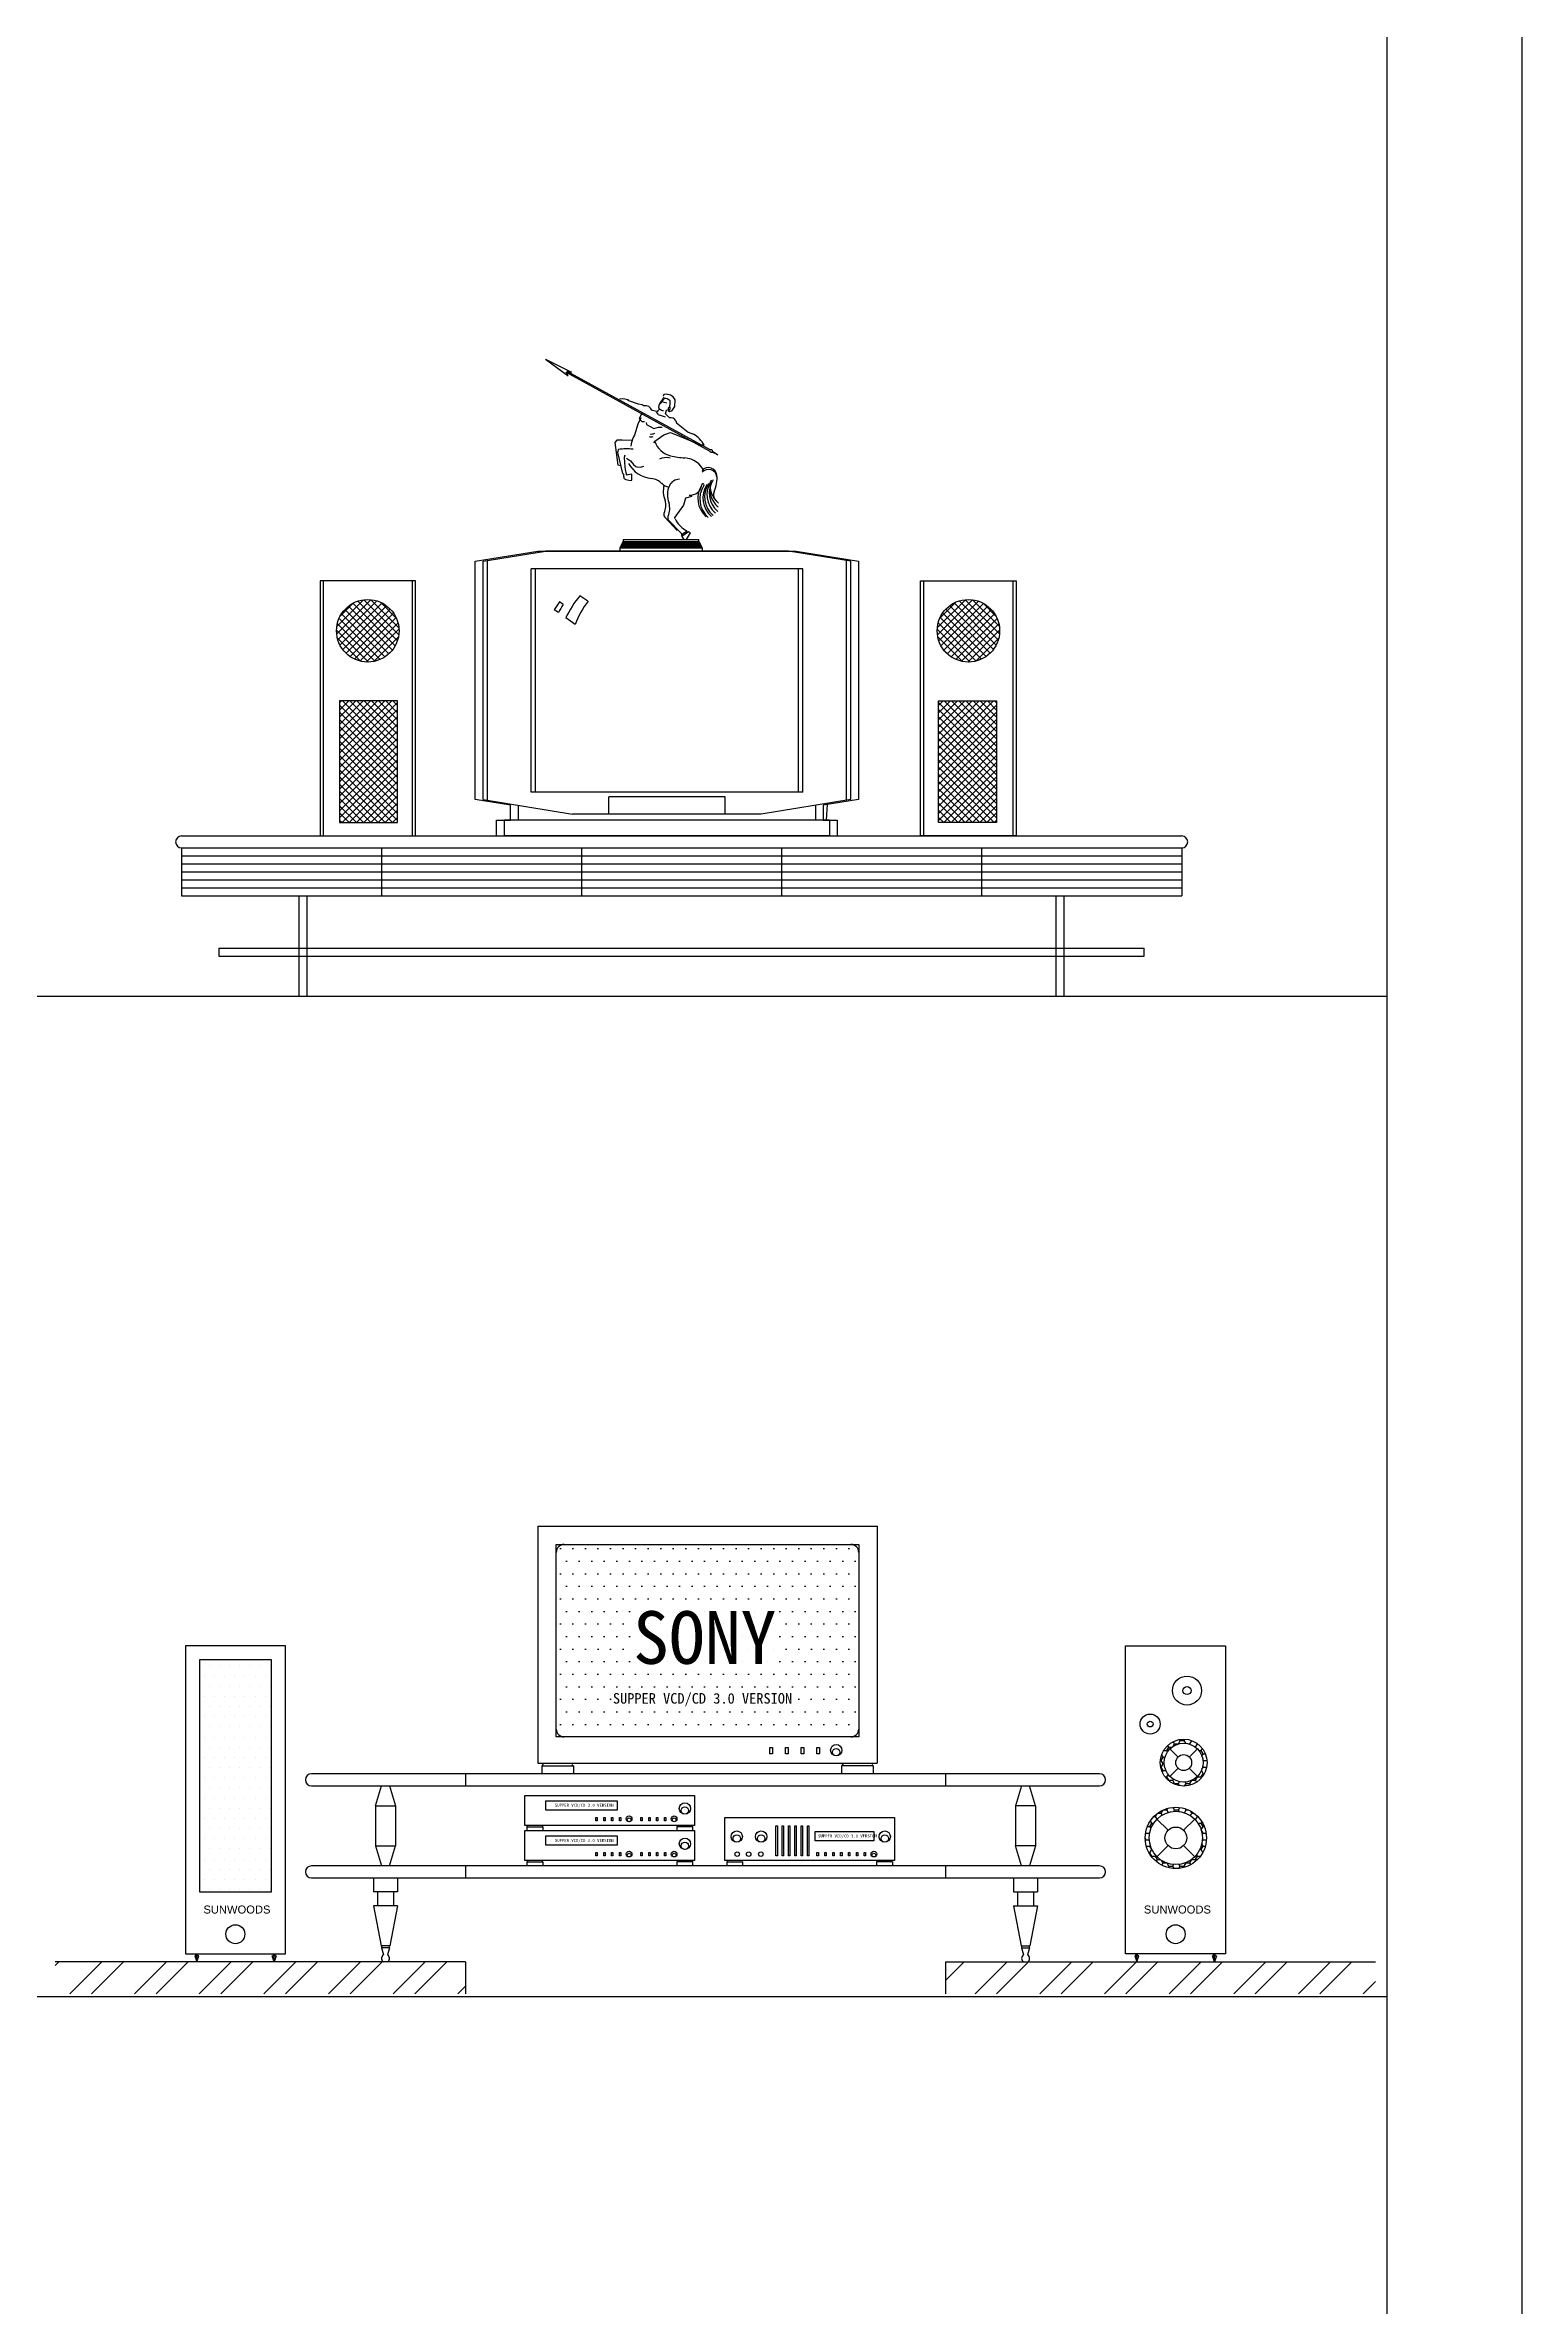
# Model space of a CAD drawing. Header units: inches. Extents: x 11.8 to 54.3, y 10.8 to 35.6.
# Drawn here: x 29.09 to 32.78, y 23.23 to 28.87 of the extents above; entities that cross this region are included whole.
import ezdxf

# ---------------------------------------------------------------- set-up
doc = ezdxf.new("R2010")
doc.units = ezdxf.units.IN
doc.header["$MEASUREMENT"] = 0
for name, color, linetype in [('02', 2, 'Continuous'), ('1', 1, 'Continuous'), ('8', 8, 'Continuous'), ('kadrbm', 4, 'Continuous')]:
    doc.layers.add(name, color=color, linetype=linetype)
doc.styles.get("Standard").update_dxf_attribs({"font": 'arial.ttf'})
doc.styles.add('STYLE1', font='SimSun.ttf')

# ---------------------------------------------------------------- blocks, each defined once
blk = doc.blocks.new('kadrbm')
at = {"layer": 'kadrbm', "color": 4}
blk.add_lwpolyline([(0, 0), (0, 24.7972), (21, 24.7972), (21, 0), (0, 0)], close=True, dxfattribs=at)
blk.add_lwpolyline([(20.6631, 0.3257), (20.6631, 24.4603), (0.3369, 24.4603), (0.3369, 0.3257), (20.6631, 0.3257)], dxfattribs=at)

msp = doc.modelspace()

# ---------------------------------------------------------------- hatches: boundary and pattern name
at = {"layer": '8'}
h = msp.add_hatch(dxfattribs=at)
h.set_pattern_fill('ANSI31', color=256, scale=0.00032, style=0)
h.set_pattern_definition([(45, (24.6304172, 30.2738014), (-0.00071842049, 0.00071842049), [])])
h.paths.add_polyline_path([(30.532, 27.6345), (30.5239, 27.6185), (30.7294, 27.6185), (30.7214, 27.6345)])
h = msp.add_hatch(dxfattribs=at)
h.set_pattern_fill('ANSI37', color=256, scale=0.004, style=0)
h.set_pattern_definition([(135, (29.793424, 26.213309), (0.00898026, 0.00898026), []), (45, (29.793424, 26.213309), (0.00898026, -0.00898026), [])])
edge = h.paths.add_edge_path()
edge.add_arc((29.8935, 27.411), 0.0781, 0, 360)
h.paths.add_polyline_path([(29.9679, 27.2358), (29.8231, 27.2358), (29.8231, 26.9318), (29.9679, 26.9318)])
h = msp.add_hatch(dxfattribs=at)
h.set_pattern_fill('ANSI37', color=256, scale=0.004, style=0)
h.set_pattern_definition([(45, (31.495087, 26.213309), (-0.00898026, 0.00898026), []), (135, (31.495087, 26.213309), (-0.00898026, -0.00898026), [])])
edge = h.paths.add_edge_path()
edge.add_arc((31.395, 27.411), 0.0781, 0, 360)
h.paths.add_polyline_path([(31.3206, 27.2358), (31.4654, 27.2358), (31.4654, 26.9318), (31.3206, 26.9318)])
h = msp.add_hatch(dxfattribs=at)
h.set_pattern_fill('DOTS', color=256, scale=0.019761, style=0)
h.set_pattern_definition([(0, (49.55774, 2.185706), (0.015685102, 0.031370204), [0, -0.031370204])])
h.paths.add_polyline_path([(31.1209, 25.1079, 0.414214), (31.1012, 25.1277), (30.3843, 25.1277, 0.414214), (30.3646, 25.1079), (30.3646, 24.6666, 0.414214), (30.3843, 24.6468), (31.1012, 24.6468, 0.414214), (31.1209, 24.6666)])
h.paths.add_polyline_path([(30.4982, 24.7192), (30.9826, 24.7192), (30.9826, 24.7671), (30.4982, 24.7671)], flags=24)
h.paths.add_polyline_path([(30.5247, 24.7974), (30.9634, 24.7974), (30.9634, 24.9895), (30.5247, 24.9895)], flags=24)
h = msp.add_hatch(dxfattribs=at)
h.set_pattern_fill('HONEY,_O', color=256, scale=0.003)
h.set_pattern_definition([(0, (48.255303, 16.924793), (0.0142875, 0.00824889), [0.009525, -0.01905]), (120, (48.255303, 16.924793), (-0.0142874983, 0.008248893), [0.009525, -0.01905]), (60, (48.255303, 16.924793), (1.7e-09, 0.016497783), [-0.01905, 0.009525])])
h.paths.add_polyline_path([(31.9916, 24.5826, 1), (31.8745, 24.5826, 1)])
h.paths.add_polyline_path([(31.9816, 24.5826, 1), (31.8845, 24.5826, 1)], flags=16)
h.paths.add_polyline_path([(31.953, 24.5826, -1), (31.9132, 24.5826, -1)], flags=0)
h.paths.add_polyline_path([(31.9901, 24.3944, 1), (31.8369, 24.3944, 1)])
h.paths.add_polyline_path([(31.9801, 24.3944, 1), (31.8469, 24.3944, 1)], flags=16)
h.paths.add_polyline_path([(31.9408, 24.3944, -1), (31.8862, 24.3944, -1)], flags=0)
h = msp.add_hatch(dxfattribs=at)
h.set_pattern_fill('ANSI32,_O', color=256, scale=0.012)
h.set_pattern_definition([(45, (48.2553, 16.92479), (-0.0808223, 0.0808223), []), (45, (48.30918, 16.92479), (-0.0808223, 0.0808223), [])])
h.paths.add_polyline_path([(29.1123, 24.0846), (29.1123, 24.0046), (30.1378, 24.0046), (30.1378, 24.0846)])
h.paths.add_polyline_path([(32.4123, 24.0046), (32.4123, 24.0846), (31.3378, 24.0846), (31.3378, 24.0046)])

# ---------------------------------------------------------------- linework, layer by layer
at = {"layer": '02'}
for p, q in [((30.3379, 28.0897), (30.3946, 28.0483)), ((30.3379, 28.0897), (30.4026, 28.0576)), ((30.3892, 28.0569), (30.7486, 27.8601)), ((30.3946, 28.0483), (30.3892, 28.0569)), ((30.3909, 28.0597), (30.7501, 27.8629)), ((30.4026, 28.0576), (30.3909, 28.0597)), ((30.5315, 27.9904), (30.5228, 27.9901)), ((30.5456, 27.9884), (30.5315, 27.9904)), ((30.5706, 27.9776), (30.5435, 27.9866)), ((30.5793, 27.9755), (30.5706, 27.9776)), ((30.5846, 27.9727), (30.5793, 27.9755)), ((30.6017, 27.9633), (30.6088, 27.9615)), ((30.623, 27.9651), (30.6173, 27.9587)), ((30.6209, 27.9736), (30.6202, 27.9679)), ((30.6202, 27.9679), (30.623, 27.9651)), ((30.6245, 27.9811), (30.6209, 27.9736)), ((30.6273, 27.9851), (30.6245, 27.9811)), ((30.6284, 27.9858), (30.6273, 27.9851)), ((30.6316, 27.9915), (30.6284, 27.9876)), ((30.6284, 27.9876), (30.6284, 27.9858)), ((30.6284, 27.9858), (30.631, 27.9833)), ((30.631, 27.9833), (30.6411, 27.9803)), ((30.6337, 28.0018), (30.632, 27.9975)), ((30.6398, 28.0022), (30.6337, 28.0018)), ((30.6387, 27.9925), (30.6423, 27.9915)), ((30.6505, 27.9997), (30.6398, 28.0022)), ((30.6405, 27.9622), (30.6459, 27.9637)), ((30.6423, 27.9915), (30.6459, 27.9893)), ((30.6478, 27.9703), (30.6446, 27.9677)), ((30.6446, 27.9677), (30.6452, 27.9635)), ((30.6452, 27.9635), (30.6453, 27.9619)), ((30.6459, 27.9893), (30.6484, 27.9876)), ((30.6484, 27.9651), (30.647, 27.9615)), ((30.6484, 27.9747), (30.6477, 27.9736)), ((30.6477, 27.9736), (30.6484, 27.9694)), ((30.6484, 27.9876), (30.6487, 27.9833)), ((30.6487, 27.979), (30.6484, 27.9747)), ((30.6484, 27.9694), (30.6484, 27.9676)), ((30.6484, 27.9676), (30.6484, 27.9651)), ((30.6487, 27.9833), (30.6487, 27.9818)), ((30.6487, 27.9818), (30.6487, 27.979)), ((30.6566, 27.9954), (30.6505, 27.9997)), ((30.6541, 27.9619), (30.6612, 27.9715)), ((30.6623, 27.9879), (30.6566, 27.9954)), ((30.6612, 27.9715), (30.6623, 27.9879)), ((30.5686, 27.9275), (30.5605, 27.9001)), ((30.5759, 27.9429), (30.5686, 27.9275)), ((30.5788, 27.9541), (30.5716, 27.9415)), ((30.5716, 27.9415), (30.579, 27.9337)), ((30.579, 27.9337), (30.5851, 27.9337)), ((30.5891, 27.9317), (30.5901, 27.9267)), ((30.5901, 27.9267), (30.6083, 27.9165)), ((30.6083, 27.9165), (30.6205, 27.9196)), ((30.6085, 27.9613), (30.6193, 27.9594)), ((30.6143, 27.9571), (30.6187, 27.9527)), ((30.6187, 27.9527), (30.6183, 27.9511)), ((30.6205, 27.9196), (30.6296, 27.9196)), ((30.6206, 27.9504), (30.6217, 27.951)), ((30.6217, 27.951), (30.6369, 27.946)), ((30.6375, 27.9532), (30.6405, 27.9622)), ((30.6477, 27.9434), (30.6375, 27.9532)), ((30.6446, 27.9616), (30.6481, 27.9591)), ((30.6481, 27.9591), (30.6527, 27.9608)), ((30.6527, 27.9608), (30.6541, 27.9619)), ((30.6639, 27.9353), (30.6654, 27.9303)), ((30.6654, 27.9303), (30.69, 27.9104)), ((30.69, 27.9104), (30.6943, 27.9075)), ((30.6943, 27.9075), (30.708, 27.9021)), ((30.5161, 27.8875), (30.511, 27.8817)), ((30.511, 27.8817), (30.5188, 27.8247)), ((30.5297, 27.887), (30.5161, 27.8875)), ((30.52, 27.8647), (30.518, 27.8568)), ((30.518, 27.8568), (30.5305, 27.8043)), ((30.5547, 27.8866), (30.5297, 27.887)), ((30.5605, 27.9001), (30.5576, 27.8957)), ((30.6113, 27.885), (30.6081, 27.8805)), ((30.6114, 27.8852), (30.6337, 27.9003)), ((30.6337, 27.9003), (30.6499, 27.9064)), ((30.6499, 27.9064), (30.7139, 27.8805)), ((30.7139, 27.8805), (30.72, 27.8796)), ((30.7212, 27.8749), (30.7212, 27.8796)), ((30.7342, 27.8749), (30.7212, 27.8749)), ((30.7688, 27.8511), (30.7544, 27.8577)), ((30.7553, 27.8598), (30.7688, 27.8511)), ((30.5185, 27.8255), (30.526, 27.8239)), ((30.5305, 27.8043), (30.5318, 27.8043)), ((30.5318, 27.8041), (30.5325, 27.8015)), ((30.5325, 27.8015), (30.5325, 27.7988)), ((30.5325, 27.7988), (30.5325, 27.7966)), ((30.5325, 27.7966), (30.5333, 27.7954)), ((30.5333, 27.7954), (30.5333, 27.7923)), ((30.5359, 27.8496), (30.5346, 27.8444)), ((30.5346, 27.8444), (30.5365, 27.821)), ((30.5365, 27.821), (30.5372, 27.8138)), ((30.5372, 27.8138), (30.5391, 27.8027)), ((30.5423, 27.7997), (30.5391, 27.8034)), ((30.5404, 27.8425), (30.5499, 27.8355)), ((30.5436, 27.8008), (30.5423, 27.7997)), ((30.5485, 27.8017), (30.5436, 27.8008)), ((30.5536, 27.8024), (30.5485, 27.8017)), ((30.5499, 27.8355), (30.5577, 27.8264)), ((30.5534, 27.7994), (30.5536, 27.8024)), ((30.5534, 27.7891), (30.5534, 27.7994)), ((30.5577, 27.8264), (30.5636, 27.8212)), ((30.5636, 27.8212), (30.5662, 27.8205)), ((30.5662, 27.8205), (30.5753, 27.8195)), ((30.5753, 27.8195), (30.5836, 27.8224)), ((30.5333, 27.7923), (30.5351, 27.7904)), ((30.5351, 27.7904), (30.5384, 27.7893)), ((30.5384, 27.7893), (30.5458, 27.7876)), ((30.5458, 27.7876), (30.5525, 27.7864)), ((30.5525, 27.7864), (30.5534, 27.7891)), ((30.6874, 27.7421), (30.6826, 27.7248)), ((30.7033, 27.7469), (30.6874, 27.7421)), ((30.6338, 27.7047), (30.6338, 27.6982)), ((30.6338, 27.6982), (30.6358, 27.6952)), ((30.6358, 27.6952), (30.6671, 27.662)), ((30.6436, 27.6973), (30.6436, 27.6908)), ((30.6436, 27.6908), (30.6456, 27.6878)), ((30.6456, 27.6878), (30.6768, 27.6546)), ((30.661, 27.6914), (30.661, 27.695)), ((30.6826, 27.7248), (30.6611, 27.6952)), ((30.532, 27.6345), (30.5239, 27.6185)), ((30.532, 27.6393), (30.7214, 27.6393)), ((30.532, 27.6393), (30.532, 27.6345)), ((30.532, 27.6345), (30.7214, 27.6345)), ((30.6768, 27.6546), (30.6782, 27.647)), ((30.6917, 27.6602), (30.6775, 27.6508)), ((30.6953, 27.6579), (30.6782, 27.647)), ((30.6782, 27.647), (30.6832, 27.6393)), ((30.6886, 27.6582), (30.6921, 27.6559)), ((30.6899, 27.6393), (30.7006, 27.6555)), ((30.7006, 27.6555), (30.6953, 27.6579)), ((30.7214, 27.6345), (30.7214, 27.6393)), ((30.7214, 27.6345), (30.7294, 27.6185)), ((30.1816, 27.5849), (30.3377, 27.61)), ((30.1816, 26.9892), (30.1816, 27.5849)), ((30.1926, 26.9874), (30.1926, 27.5866)), ((30.9453, 27.61), (30.3377, 27.61)), ((30.5239, 27.6185), (30.7294, 27.6185)), ((30.5239, 27.6185), (30.5239, 27.6105)), ((30.5239, 27.6105), (30.7294, 27.6105)), ((30.7294, 27.6185), (30.7294, 27.6105)), ((31.1013, 27.5849), (30.9453, 27.61)), ((31.0904, 26.9874), (31.0904, 27.5866)), ((31.1013, 26.9892), (31.1013, 27.5849)), ((31.1202, 27.5849), (31.1202, 26.9892)), ((30.9809, 27.5662), (30.3021, 27.5662)), ((30.3021, 27.0078), (30.3021, 27.5662)), ((30.313, 27.0078), (30.313, 27.5662)), ((30.9699, 27.0078), (30.9699, 27.5662)), ((30.9809, 27.0078), (30.9809, 27.5662)), ((30.0051, 26.8983), (30.0051, 27.4589)), ((30.3701, 27.4569), (30.3597, 27.4637)), ((30.3821, 27.4766), (30.3726, 27.4834)), ((30.444, 27.4852), (30.4238, 27.4984)), ((31.2835, 26.8983), (31.2835, 27.4589)), ((30.4122, 27.427), (30.3884, 27.4432)), ((30.9809, 27.0078), (30.3021, 27.0078)), ((30.1816, 26.9892), (30.4056, 26.9531)), ((30.2698, 26.975), (30.2698, 26.9378)), ((30.8773, 26.9531), (30.4056, 26.9531)), ((30.7865, 26.9958), (30.4965, 26.9958)), ((30.4965, 26.952), (30.4965, 26.9958)), ((30.7865, 26.952), (30.7865, 26.9958)), ((31.1013, 26.9892), (30.8773, 26.9531)), ((31.0131, 26.975), (31.0131, 26.9378)), ((31.1202, 26.9892), (31.032, 26.975)), ((31.032, 26.975), (31.032, 26.9378)), ((31.0401, 26.9387), (31.0431, 26.9767)), ((29.4281, 26.8983), (31.9281, 26.8983)), ((31.0481, 26.9378), (30.2348, 26.9378)), ((30.2348, 26.9378), (30.2348, 26.8983)), ((31.0481, 26.8983), (30.2348, 26.8983)), ((31.0481, 26.8983), (30.2348, 26.8983)), ((30.3416, 26.8983), (30.6406, 26.8983)), ((30.6406, 26.8983), (30.3416, 26.8983)), ((31.032, 26.9378), (31.067, 26.9378)), ((31.0481, 26.9378), (31.0481, 26.8983)), ((31.067, 26.9378), (31.067, 26.8983)), ((29.4281, 26.8683), (31.9281, 26.8683)), ((29.4281, 26.8683), (29.4281, 26.7483)), ((29.4281, 26.8483), (31.9281, 26.8483)), ((29.9281, 26.8683), (29.9281, 26.7483)), ((30.4281, 26.8683), (30.4281, 26.7483)), ((30.9281, 26.8683), (30.9281, 26.7483)), ((31.4281, 26.8683), (31.4281, 26.7483)), ((31.9281, 26.8683), (31.9281, 26.7483)), ((29.4281, 26.8283), (31.9281, 26.8283)), ((29.4281, 26.8083), (31.9281, 26.8083)), ((29.4281, 26.7883), (31.9281, 26.7883)), ((29.4281, 26.7683), (31.9281, 26.7683)), ((29.4281, 26.7483), (31.9281, 26.7483)), ((29.7215, 26.7483), (29.7215, 26.4983)), ((29.7415, 26.7483), (29.7415, 26.4983)), ((31.6147, 26.4983), (31.6147, 26.7483)), ((31.6347, 26.4983), (31.6347, 26.7483)), ((29.5215, 26.6183), (31.8347, 26.6183)), ((29.5215, 26.6183), (29.5215, 26.5983)), ((31.8347, 26.5983), (31.8347, 26.6183)), ((29.5215, 26.5983), (31.8347, 26.5983)), ((30.3185, 25.1738), (31.1671, 25.1738)), ((30.3185, 25.1738), (30.3185, 24.581)), ((31.1671, 25.1738), (31.1671, 24.581)), ((29.6878, 24.8746), (29.4378, 24.8746)), ((29.4378, 24.8746), (29.4378, 24.1046)), ((29.6878, 24.1046), (29.6878, 24.8746)), ((29.6528, 24.8396), (29.4728, 24.8396)), ((29.4728, 24.8396), (29.4728, 24.2596)), ((29.4974, 24.8242), (29.4974, 24.8242)), ((29.5228, 24.8242), (29.5228, 24.8242)), ((29.5482, 24.8242), (29.5482, 24.8242)), ((29.5736, 24.8242), (29.5736, 24.8242)), ((29.599, 24.8242), (29.599, 24.8242)), ((29.6244, 24.8242), (29.6244, 24.8242)), ((29.6498, 24.8242), (29.6498, 24.8242)), ((29.6528, 24.2596), (29.6528, 24.8396)), ((29.4847, 24.7988), (29.4847, 24.7988)), ((29.4847, 24.748), (29.4847, 24.748)), ((29.4974, 24.7734), (29.4974, 24.7734)), ((29.5101, 24.7988), (29.5101, 24.7988)), ((29.5101, 24.748), (29.5101, 24.748)), ((29.5228, 24.7734), (29.5228, 24.7734)), ((29.5355, 24.7988), (29.5355, 24.7988)), ((29.5355, 24.748), (29.5355, 24.748)), ((29.5482, 24.7734), (29.5482, 24.7734)), ((29.5609, 24.7988), (29.5609, 24.7988)), ((29.5609, 24.748), (29.5609, 24.748)), ((29.5736, 24.7734), (29.5736, 24.7734)), ((29.5863, 24.7988), (29.5863, 24.7988)), ((29.5863, 24.748), (29.5863, 24.748)), ((29.599, 24.7734), (29.599, 24.7734)), ((29.6117, 24.7988), (29.6117, 24.7988)), ((29.6117, 24.748), (29.6117, 24.748)), ((29.6244, 24.7734), (29.6244, 24.7734)), ((29.6371, 24.7988), (29.6371, 24.7988)), ((29.6371, 24.748), (29.6371, 24.748)), ((29.6498, 24.7734), (29.6498, 24.7734)), ((29.4847, 24.6972), (29.4847, 24.6972)), ((29.4974, 24.7226), (29.4974, 24.7226)), ((29.5101, 24.6972), (29.5101, 24.6972)), ((29.5228, 24.7226), (29.5228, 24.7226)), ((29.5355, 24.6972), (29.5355, 24.6972)), ((29.5482, 24.7226), (29.5482, 24.7226)), ((29.5609, 24.6972), (29.5609, 24.6972)), ((29.5736, 24.7226), (29.5736, 24.7226)), ((29.5863, 24.6972), (29.5863, 24.6972)), ((29.599, 24.7226), (29.599, 24.7226)), ((29.6117, 24.6972), (29.6117, 24.6972)), ((29.6244, 24.7226), (29.6244, 24.7226)), ((29.6371, 24.6972), (29.6371, 24.6972)), ((29.6498, 24.7226), (29.6498, 24.7226)), ((29.4847, 24.6464), (29.4847, 24.6464)), ((29.4974, 24.6718), (29.4974, 24.6718)), ((29.5101, 24.6464), (29.5101, 24.6464)), ((29.5228, 24.6718), (29.5228, 24.6718)), ((29.5355, 24.6464), (29.5355, 24.6464)), ((29.5482, 24.6718), (29.5482, 24.6718)), ((29.5609, 24.6464), (29.5609, 24.6464)), ((29.5736, 24.6718), (29.5736, 24.6718)), ((29.5863, 24.6464), (29.5863, 24.6464)), ((29.599, 24.6718), (29.599, 24.6718)), ((29.6117, 24.6464), (29.6117, 24.6464)), ((29.6244, 24.6718), (29.6244, 24.6718)), ((29.6371, 24.6464), (29.6371, 24.6464)), ((29.6498, 24.6718), (29.6498, 24.6718)), ((29.4847, 24.5956), (29.4847, 24.5956)), ((29.4974, 24.621), (29.4974, 24.621)), ((29.5101, 24.5956), (29.5101, 24.5956)), ((29.5228, 24.621), (29.5228, 24.621)), ((29.5355, 24.5956), (29.5355, 24.5956)), ((29.5482, 24.621), (29.5482, 24.621)), ((29.5609, 24.5956), (29.5609, 24.5956)), ((29.5736, 24.621), (29.5736, 24.621)), ((29.5863, 24.5956), (29.5863, 24.5956)), ((29.599, 24.621), (29.599, 24.621)), ((29.6117, 24.5956), (29.6117, 24.5956)), ((29.6244, 24.621), (29.6244, 24.621)), ((29.6371, 24.5956), (29.6371, 24.5956)), ((29.6498, 24.621), (29.6498, 24.621)), ((30.3185, 24.581), (31.1671, 24.581)), ((30.3285, 24.5744), (30.4075, 24.5744)), ((30.3285, 24.5744), (30.3631, 24.5744)), ((31.1571, 24.5744), (31.078, 24.5744)), ((31.8987, 24.6169), (31.919, 24.5966)), ((31.9471, 24.5966), (31.9674, 24.6169)), ((29.4847, 24.5448), (29.4847, 24.5448)), ((29.4974, 24.5702), (29.4974, 24.5702)), ((29.4974, 24.5194), (29.4974, 24.5194)), ((29.5101, 24.5448), (29.5101, 24.5448)), ((29.5228, 24.5702), (29.5228, 24.5702)), ((29.5228, 24.5194), (29.5228, 24.5194)), ((29.5355, 24.5448), (29.5355, 24.5448)), ((29.5482, 24.5702), (29.5482, 24.5702)), ((29.5482, 24.5194), (29.5482, 24.5194)), ((29.5609, 24.5448), (29.5609, 24.5448)), ((29.5736, 24.5702), (29.5736, 24.5702)), ((29.5736, 24.5194), (29.5736, 24.5194)), ((29.5863, 24.5448), (29.5863, 24.5448)), ((29.599, 24.5702), (29.599, 24.5702)), ((29.599, 24.5194), (29.599, 24.5194)), ((29.6117, 24.5448), (29.6117, 24.5448)), ((29.6244, 24.5702), (29.6244, 24.5702)), ((29.6244, 24.5194), (29.6244, 24.5194)), ((29.6371, 24.5448), (29.6371, 24.5448)), ((29.6498, 24.5702), (29.6498, 24.5702)), ((29.6498, 24.5194), (29.6498, 24.5194)), ((30.1378, 24.5546), (30.1378, 24.5246)), ((31.3378, 24.5546), (31.3378, 24.5246)), ((31.8987, 24.5482), (31.919, 24.5685)), ((31.9471, 24.5685), (31.9674, 24.5482)), ((29.4847, 24.494), (29.4847, 24.494)), ((29.4974, 24.4686), (29.4974, 24.4686)), ((29.5101, 24.494), (29.5101, 24.494)), ((29.5228, 24.4686), (29.5228, 24.4686)), ((29.5355, 24.494), (29.5355, 24.494)), ((29.5482, 24.4686), (29.5482, 24.4686)), ((29.5609, 24.494), (29.5609, 24.494)), ((29.5736, 24.4686), (29.5736, 24.4686)), ((29.5863, 24.494), (29.5863, 24.494)), ((29.599, 24.4686), (29.599, 24.4686)), ((29.6117, 24.494), (29.6117, 24.494)), ((29.6244, 24.4686), (29.6244, 24.4686)), ((29.6371, 24.494), (29.6371, 24.494)), ((29.6498, 24.4686), (29.6498, 24.4686)), ((29.9128, 24.4746), (29.9128, 24.3746)), ((29.9128, 24.4746), (29.9628, 24.4746)), ((29.9628, 24.4746), (29.9628, 24.3746)), ((31.5628, 24.4746), (31.5128, 24.4746)), ((31.5128, 24.4746), (31.5128, 24.3746)), ((31.5628, 24.4746), (31.5628, 24.3746)), ((29.4847, 24.4432), (29.4847, 24.4432)), ((29.4974, 24.4178), (29.4974, 24.4178)), ((29.5101, 24.4432), (29.5101, 24.4432)), ((29.5228, 24.4178), (29.5228, 24.4178)), ((29.5355, 24.4432), (29.5355, 24.4432)), ((29.5482, 24.4178), (29.5482, 24.4178)), ((29.5609, 24.4432), (29.5609, 24.4432)), ((29.5736, 24.4178), (29.5736, 24.4178)), ((29.5863, 24.4432), (29.5863, 24.4432)), ((29.599, 24.4178), (29.599, 24.4178)), ((29.6117, 24.4432), (29.6117, 24.4432)), ((29.6244, 24.4178), (29.6244, 24.4178)), ((29.6371, 24.4432), (29.6371, 24.4432)), ((29.6498, 24.4178), (29.6498, 24.4178)), ((30.2912, 24.4225), (30.3308, 24.4225)), ((30.2912, 24.4225), (30.3086, 24.4225)), ((30.7055, 24.4225), (30.666, 24.4225)), ((31.8664, 24.4415), (31.8942, 24.4137)), ((31.9328, 24.4137), (31.9606, 24.4415)), ((29.4847, 24.3924), (29.4847, 24.3924)), ((29.4974, 24.367), (29.4974, 24.367)), ((29.5101, 24.3924), (29.5101, 24.3924)), ((29.5228, 24.367), (29.5228, 24.367)), ((29.5355, 24.3924), (29.5355, 24.3924)), ((29.5482, 24.367), (29.5482, 24.367)), ((29.5609, 24.3924), (29.5609, 24.3924)), ((29.5736, 24.367), (29.5736, 24.367)), ((29.5863, 24.3924), (29.5863, 24.3924)), ((29.599, 24.367), (29.599, 24.367)), ((29.6117, 24.3924), (29.6117, 24.3924)), ((29.6244, 24.367), (29.6244, 24.367)), ((29.6371, 24.3924), (29.6371, 24.3924)), ((29.6498, 24.367), (29.6498, 24.367)), ((29.9128, 24.3746), (29.9628, 24.3746)), ((31.5628, 24.3746), (31.5128, 24.3746)), ((31.8664, 24.3473), (31.8942, 24.3751)), ((31.9328, 24.3751), (31.9606, 24.3473)), ((29.4847, 24.3416), (29.4847, 24.3416)), ((29.4974, 24.3162), (29.4974, 24.3162)), ((29.5101, 24.3416), (29.5101, 24.3416)), ((29.5228, 24.3162), (29.5228, 24.3162)), ((29.5355, 24.3416), (29.5355, 24.3416)), ((29.5482, 24.3162), (29.5482, 24.3162)), ((29.5609, 24.3416), (29.5609, 24.3416)), ((29.5736, 24.3162), (29.5736, 24.3162)), ((29.5863, 24.3416), (29.5863, 24.3416)), ((29.599, 24.3162), (29.599, 24.3162)), ((29.6117, 24.3416), (29.6117, 24.3416)), ((29.6244, 24.3162), (29.6244, 24.3162)), ((29.6371, 24.3416), (29.6371, 24.3416)), ((29.6498, 24.3162), (29.6498, 24.3162)), ((29.9078, 24.2946), (29.9078, 24.2596)), ((29.9678, 24.2946), (29.9678, 24.2596)), ((30.1378, 24.3246), (30.1378, 24.2946)), ((30.2912, 24.3345), (30.3308, 24.3345)), ((30.2912, 24.3345), (30.3086, 24.3345)), ((30.7055, 24.3345), (30.666, 24.3345)), ((30.7907, 24.3345), (30.8303, 24.3345)), ((30.7907, 24.3345), (30.8081, 24.3345)), ((31.205, 24.3345), (31.1655, 24.3345)), ((31.3378, 24.3246), (31.3378, 24.2946)), ((31.5078, 24.2946), (31.5078, 24.2596)), ((31.5678, 24.2946), (31.5678, 24.2596)), ((29.4728, 24.2596), (29.6528, 24.2596)), ((29.4847, 24.2908), (29.4847, 24.2908)), ((29.4974, 24.2654), (29.4974, 24.2654)), ((29.5101, 24.2908), (29.5101, 24.2908)), ((29.5228, 24.2654), (29.5228, 24.2654)), ((29.5355, 24.2908), (29.5355, 24.2908)), ((29.5482, 24.2654), (29.5482, 24.2654)), ((29.5609, 24.2908), (29.5609, 24.2908)), ((29.5736, 24.2654), (29.5736, 24.2654)), ((29.5863, 24.2908), (29.5863, 24.2908)), ((29.599, 24.2654), (29.599, 24.2654)), ((29.6117, 24.2908), (29.6117, 24.2908)), ((29.6244, 24.2654), (29.6244, 24.2654)), ((29.6371, 24.2908), (29.6371, 24.2908)), ((29.6498, 24.2654), (29.6498, 24.2654)), ((29.9678, 24.2596), (29.9078, 24.2596)), ((29.9178, 24.2596), (29.9178, 24.2246)), ((29.9578, 24.2596), (29.9578, 24.2246)), ((31.5078, 24.2596), (31.5678, 24.2596)), ((31.5178, 24.2596), (31.5178, 24.2246)), ((31.5578, 24.2596), (31.5578, 24.2246)), ((29.9678, 24.2246), (29.9078, 24.2246)), ((29.9078, 24.2246), (29.9268, 24.1246)), ((29.9678, 24.2246), (29.9487, 24.1246)), ((31.5078, 24.2246), (31.5268, 24.1246)), ((31.5078, 24.2246), (31.5678, 24.2246)), ((31.5678, 24.2246), (31.5487, 24.1246)), ((29.9487, 24.1246), (29.9268, 24.1246)), ((31.5268, 24.1246), (31.5487, 24.1246)), ((30.1378, 24.0846), (29.1123, 24.0846)), ((29.4378, 24.1046), (29.6878, 24.1046)), ((29.4638, 24.0996), (29.4638, 24.1046)), ((29.4658, 24.0846), (29.4658, 24.1046)), ((29.4678, 24.0996), (29.4678, 24.1046)), ((29.6578, 24.0996), (29.6578, 24.1046)), ((29.6598, 24.0846), (29.6598, 24.1046)), ((29.6618, 24.0996), (29.6618, 24.1046)), ((29.9478, 24.1196), (29.9278, 24.1196)), ((29.9278, 24.1196), (29.9328, 24.1019)), ((29.9478, 24.1196), (29.9428, 24.1019)), ((30.1378, 24.0846), (30.1378, 24.0046)), ((31.3378, 24.0846), (32.4123, 24.0846)), ((31.3378, 24.0846), (31.3378, 24.0046)), ((31.5278, 24.1196), (31.5328, 24.1019)), ((31.5278, 24.1196), (31.5478, 24.1196)), ((31.5478, 24.1196), (31.5428, 24.1019)), ((31.8138, 24.0996), (31.8138, 24.1046)), ((31.8158, 24.0846), (31.8158, 24.1046)), ((31.8178, 24.0996), (31.8178, 24.1046)), ((32.0078, 24.0996), (32.0078, 24.1046)), ((32.0098, 24.0846), (32.0098, 24.1046)), ((32.0118, 24.0996), (32.0118, 24.1046))]:
    msp.add_line(p, q, dxfattribs=at)
for points in [[(30.2153, 26.8983), (30.2153, 26.9378), (30.2504, 26.9378), (30.2504, 26.975), (30.1622, 26.9892), (30.1622, 27.5849), (30.3182, 27.61), (30.9641, 27.61), (31.1202, 27.5849)], [(29.9128, 24.4746), (29.9278, 24.5246)], [(29.9478, 24.5246), (29.9628, 24.4746)], [(31.5278, 24.5246), (31.5128, 24.4746)], [(31.5628, 24.4746), (31.5478, 24.5246)], [(29.9128, 24.3746), (29.9278, 24.3246)], [(29.9478, 24.3246), (29.9628, 24.3746)], [(31.5278, 24.3246), (31.5128, 24.3746)], [(31.5628, 24.3746), (31.5478, 24.3246)]]:
    msp.add_lwpolyline(points, dxfattribs=at)
for points in [[(30.0051, 27.5358), (29.7743, 27.5358), (29.7743, 26.8983), (30.0051, 26.8983)], [(30.0129, 27.5358), (29.7821, 27.5358), (29.7821, 26.8983), (30.0129, 26.8983)], [(31.2756, 27.5358), (31.5064, 27.5358), (31.5064, 26.8983), (31.2756, 26.8983)], [(31.2835, 27.5358), (31.5142, 27.5358), (31.5142, 26.8983), (31.2835, 26.8983)], [(29.9679, 27.2358), (29.8231, 27.2358), (29.8231, 26.9318), (29.9679, 26.9318)], [(31.3206, 27.2358), (31.4654, 27.2358), (31.4654, 26.9318), (31.3206, 26.9318)], [(30.3646, 24.6468), (30.3646, 25.1277), (31.1209, 25.1277), (31.1209, 24.6468)], [(31.7878, 24.8746), (32.0378, 24.8746), (32.0378, 24.1046), (31.7878, 24.1046)], [(30.8982, 24.6205), (30.9051, 24.6205), (30.9051, 24.6043), (30.8982, 24.6043)], [(30.9375, 24.6205), (30.9444, 24.6205), (30.9444, 24.6043), (30.9375, 24.6043)], [(30.9768, 24.6205), (30.9837, 24.6205), (30.9837, 24.6043), (30.9768, 24.6043)], [(31.0161, 24.6205), (31.023, 24.6205), (31.023, 24.6043), (31.0161, 24.6043)], [(30.7105, 24.5006), (30.7105, 24.4258), (30.2862, 24.4258), (30.2862, 24.5006)], [(30.3387, 24.4875), (30.5169, 24.4875), (30.5169, 24.4641), (30.3387, 24.4641)], [(30.7105, 24.4126), (30.7105, 24.3378), (30.2862, 24.3378), (30.2862, 24.4126)], [(30.4635, 24.4456), (30.467, 24.4456), (30.467, 24.4375), (30.4635, 24.4375)], [(30.4832, 24.4456), (30.4866, 24.4456), (30.4866, 24.4375), (30.4832, 24.4375)], [(30.5028, 24.4456), (30.5063, 24.4456), (30.5063, 24.4375), (30.5028, 24.4375)], [(30.5224, 24.4456), (30.5259, 24.4456), (30.5259, 24.4375), (30.5224, 24.4375)], [(30.5761, 24.4456), (30.5796, 24.4456), (30.5796, 24.4375), (30.5761, 24.4375)], [(30.5958, 24.4456), (30.5992, 24.4456), (30.5992, 24.4375), (30.5958, 24.4375)], [(30.6154, 24.4456), (30.6189, 24.4456), (30.6189, 24.4375), (30.6154, 24.4375)], [(30.635, 24.4456), (30.6385, 24.4456), (30.6385, 24.4375), (30.635, 24.4375)], [(31.21, 24.4457), (31.21, 24.3378), (30.7857, 24.3378), (30.7857, 24.4457)], [(30.9139, 24.4246), (30.9174, 24.4246), (30.9174, 24.3495), (30.9139, 24.3495)], [(30.9296, 24.4246), (30.9331, 24.4246), (30.9331, 24.3495), (30.9296, 24.3495)], [(30.9454, 24.4246), (30.9488, 24.4246), (30.9488, 24.3495), (30.9454, 24.3495)], [(30.9611, 24.4246), (30.9646, 24.4246), (30.9646, 24.3495), (30.9611, 24.3495)], [(30.9768, 24.4246), (30.9803, 24.4246), (30.9803, 24.3495), (30.9768, 24.3495)], [(30.9926, 24.4246), (30.996, 24.4246), (30.996, 24.3495), (30.9926, 24.3495)], [(31.0121, 24.4105), (31.1582, 24.4105), (31.1582, 24.3871), (31.0121, 24.3871)], [(30.3387, 24.3995), (30.5169, 24.3995), (30.5169, 24.3761), (30.3387, 24.3761)], [(30.4635, 24.3576), (30.467, 24.3576), (30.467, 24.3495), (30.4635, 24.3495)], [(30.4832, 24.3576), (30.4866, 24.3576), (30.4866, 24.3495), (30.4832, 24.3495)], [(30.5028, 24.3576), (30.5063, 24.3576), (30.5063, 24.3495), (30.5028, 24.3495)], [(30.5224, 24.3576), (30.5259, 24.3576), (30.5259, 24.3495), (30.5224, 24.3495)], [(30.5761, 24.3576), (30.5796, 24.3576), (30.5796, 24.3495), (30.5761, 24.3495)], [(30.5958, 24.3576), (30.5992, 24.3576), (30.5992, 24.3495), (30.5958, 24.3495)], [(30.6154, 24.3576), (30.6189, 24.3576), (30.6189, 24.3495), (30.6154, 24.3495)], [(30.635, 24.3576), (30.6385, 24.3576), (30.6385, 24.3495), (30.635, 24.3495)], [(31.0164, 24.3576), (31.0199, 24.3576), (31.0199, 24.3495), (31.0164, 24.3495)], [(31.0361, 24.3576), (31.0395, 24.3576), (31.0395, 24.3495), (31.0361, 24.3495)], [(31.0557, 24.3576), (31.0592, 24.3576), (31.0592, 24.3495), (31.0557, 24.3495)], [(31.0756, 24.3576), (31.0791, 24.3576), (31.0791, 24.3495), (31.0756, 24.3495)], [(31.0953, 24.3576), (31.0987, 24.3576), (31.0987, 24.3495), (31.0953, 24.3495)], [(31.1149, 24.3576), (31.1184, 24.3576), (31.1184, 24.3495), (31.1149, 24.3495)], [(31.1345, 24.3576), (31.138, 24.3576), (31.138, 24.3495), (31.1345, 24.3495)], [(29.4658, 24.0996), (29.4608, 24.0996), (29.4658, 24.0846), (29.4708, 24.0996)], [(29.6598, 24.0996), (29.6648, 24.0996), (29.6598, 24.0846), (29.6548, 24.0996)], [(31.8158, 24.0996), (31.8108, 24.0996), (31.8158, 24.0846), (31.8208, 24.0996)], [(32.0098, 24.0996), (32.0148, 24.0996), (32.0098, 24.0846), (32.0048, 24.0996)]]:
    msp.add_lwpolyline(points, close=True, dxfattribs=at)
for points in [[(30.3285, 24.581, -0.850254), (30.3285, 24.5744), (30.3285, 24.5546)], [(30.4075, 24.581, 0.850254), (30.4075, 24.5744), (30.4075, 24.5546)], [(31.078, 24.581, -0.850254), (31.078, 24.5744), (31.078, 24.5546)], [(31.1571, 24.581, 0.850254), (31.1571, 24.5744), (31.1571, 24.5546)], [(30.2912, 24.4258, -0.850254), (30.2912, 24.4225), (30.2912, 24.4126)], [(30.3308, 24.4258, 0.850254), (30.3308, 24.4225), (30.3308, 24.4126)], [(30.666, 24.4258, -0.850254), (30.666, 24.4225), (30.666, 24.4126)], [(30.7055, 24.4258, 0.850254), (30.7055, 24.4225), (30.7055, 24.4126)], [(30.2912, 24.3378, -0.850254), (30.2912, 24.3345), (30.2912, 24.3246)], [(30.3308, 24.3378, 0.850254), (30.3308, 24.3345), (30.3308, 24.3246)], [(30.666, 24.3378, -0.850254), (30.666, 24.3345), (30.666, 24.3246)], [(30.7055, 24.3378, 0.850254), (30.7055, 24.3345), (30.7055, 24.3246)], [(30.7907, 24.3378, -0.850254), (30.7907, 24.3345), (30.7907, 24.3246)], [(30.8303, 24.3378, 0.850254), (30.8303, 24.3345), (30.8303, 24.3246)], [(31.1655, 24.3378, -0.850254), (31.1655, 24.3345), (31.1655, 24.3246)], [(31.205, 24.3378, 0.850254), (31.205, 24.3345), (31.205, 24.3246)]]:
    msp.add_lwpolyline(points, format="xyb", dxfattribs=at)
for points in [[(31.7228, 24.5246, 1), (31.7228, 24.5546), (29.7528, 24.5546, 1), (29.7528, 24.5246)], [(31.7228, 24.2946, 1), (31.7228, 24.3246), (29.7528, 24.3246, 1), (29.7528, 24.2946)]]:
    msp.add_lwpolyline(points, format="xyb", close=True, dxfattribs=at)
for centre, radius in [((29.8935, 27.411), 0.0781), ((31.395, 27.411), 0.0781), ((31.9414, 24.7626), 0.0363), ((31.9414, 24.7626), 0.0101), ((31.8493, 24.679), 0.0251), ((31.8493, 24.679), 0.00711), ((31.9331, 24.5826), 0.0586), ((31.9331, 24.5826), 0.0486), ((31.0646, 24.6136), 0.0142), ((31.0646, 24.6086), 0.00923), ((31.9331, 24.5826), 0.0199), ((30.6863, 24.4679), 0.0142), ((30.6863, 24.4629), 0.00923), ((31.9135, 24.3944), 0.0766), ((31.9135, 24.3944), 0.0666), ((30.5467, 24.4421), 0.00712), ((30.5467, 24.4396), 0.00462), ((30.6593, 24.4421), 0.00712), ((30.6593, 24.4396), 0.00462), ((30.8158, 24.3978), 0.0142), ((30.877, 24.3978), 0.0142), ((31.1858, 24.3978), 0.0142), ((31.9135, 24.3944), 0.0273), ((30.5467, 24.3541), 0.00712), ((30.5467, 24.3516), 0.00462), ((30.6593, 24.3541), 0.00712), ((30.6593, 24.3516), 0.00462), ((30.6863, 24.3799), 0.0142), ((30.6863, 24.3749), 0.00923), ((30.8158, 24.3928), 0.00923), ((30.817, 24.354), 0.0056), ((30.8458, 24.354), 0.0056), ((30.877, 24.3928), 0.00923), ((30.876, 24.354), 0.0056), ((31.1588, 24.3541), 0.00712), ((31.1588, 24.3516), 0.00462), ((31.1858, 24.3928), 0.00923), ((29.5625, 24.1538), 0.0237), ((31.913, 24.1538), 0.0237)]:
    msp.add_circle(centre, radius, dxfattribs=at)
for centre, radius, start, end in [((30.588, 27.9572), 0.0162, 18.031, 102.054), ((30.6343, 27.9804), 0.0191, 233.6649, 264.2849), ((30.6657, 27.9557), 0.0467, 132.2457, 152.6296), ((30.6359, 27.9964), 0.00439, 192.9416, 299.1632), ((30.6494, 27.9267), 0.0169, 30.6856, 98.4199), ((30.5398, 27.7163), 0.1493, 83.5332, 97.5727), ((30.6215, 27.8659), 0.0705, 155.0453, 174.9126), ((30.6024, 27.921), 0.0252, 257.644, 280.111), ((30.6013, 27.928), 0.0253, 265.178, 291.8718), ((30.665, 27.9039), 0.0576, 199.8364, 255.0989), ((30.6757, 27.8449), 0.0657, 27.1434, 60.5708), ((30.7522, 27.8607), 0.00369, 188.7454, 305.764), ((30.7519, 27.8601), 0.00336, 356.0006, 122.3208), ((30.61, 27.8654), 0.0743, 209.3502, 263.9521), ((30.6393, 27.8054), 0.0384, 75.1628, 116.157), ((30.7044, 28.0895), 0.2473, 257.3255, 265.7513), ((30.6827, 27.7869), 0.0562, 22.7879, 86.5102), ((30.7452, 27.7973), 0.0214, 7.5494, 138.0761), ((30.7452, 27.7928), 0.0214, 7.5494, 138.0761), ((30.6825, 27.7931), 0.0842, 335.8345, 4.8325), ((30.5994, 27.7525), 0.0391, 41.1573, 85.8293), ((30.6505, 27.7986), 0.0291, 220.1444, 260.6092), ((30.6876, 27.76), 0.0555, 164.715, 203.8862), ((30.5918, 27.7245), 0.0468, 335.4872, 16.0468), ((30.697, 27.7508), 0.0545, 155.2894, 202.3073), ((30.6726, 27.7617), 0.0278, 89.3212, 154.8309), ((30.6996, 27.7794), 0.0293, 264.7427, 352.1183), ((30.7787, 27.7419), 0.0603, 146.2761, 229.8518), ((30.7837, 27.7403), 0.0603, 146.2761, 229.8518), ((30.7315, 27.7758), 0.00292, 314.8492, 188.3049), ((30.7915, 27.7428), 0.0603, 146.2761, 229.8518), ((30.7957, 27.7456), 0.0603, 146.2761, 229.8518), ((30.8014, 27.7514), 0.0603, 146.2761, 229.8518), ((30.8072, 27.7551), 0.0603, 146.2761, 229.8518), ((30.8085, 27.7658), 0.0603, 159.1015, 229.8518), ((30.8089, 27.7762), 0.0603, 172.6064, 229.8518), ((30.7772, 27.7506), 0.0196, 155.8345, 219.0385), ((30.6016, 27.7171), 0.0468, 335.4872, 16.0468), ((30.7219, 27.7196), 0.0666, 205.5416, 243.0481), ((30.5674, 27.3418), 0.2408, 143.9902, 149.5961), ((30.5816, 27.3418), 0.2408, 145.9477, 151.4497), ((30.6068, 27.3418), 0.2408, 139.4456, 155.0879), ((30.6375, 27.3418), 0.2408, 143.44, 159.2657), ((29.4281, 26.8833), 0.015, 90, 270), ((31.9281, 26.8833), 0.015, 270, 90), ((30.3843, 25.1079), 0.0198, 90, 180), ((31.1012, 25.1079), 0.0198, 0, 90), ((30.3843, 24.6666), 0.0198, 180, 270), ((31.1012, 24.6666), 0.0198, 270, 0), ((29.9252, 24.1217), 0.00331, 320.6101, 60.9585), ((29.9503, 24.1217), 0.00331, 119.0415, 219.3899), ((31.5252, 24.1217), 0.00331, 320.6101, 60.9585), ((31.5503, 24.1217), 0.00331, 119.0415, 219.3899), ((29.9378, 24.0933), 0.01, 120, 240), ((29.9378, 24.0933), 0.01, 300, 60), ((31.5378, 24.0933), 0.01, 120, 240), ((31.5378, 24.0933), 0.01, 300, 60)]:
    msp.add_arc(centre, radius, start, end, dxfattribs=at)
at = {"layer": '1'}
for p, q in [((12.1152, 26.4983), (32.4414, 26.4983)), ((12.1152, 23.9983), (32.4414, 23.9983))]:
    msp.add_line(p, q, dxfattribs=at)

# ---------------------------------------------------------------- block references
at = {"layer": 'kadrbm'}
msp.add_blockref('kadrbm', (11.7783, 10.8267), dxfattribs=at)

# ---------------------------------------------------------------- texts
at = {"layer": '02', "style": 'STYLE1'}
for s, height, p in [('SONY', 0.13174, (30.5567, 24.8294)), ('SUPPER VCD/CD 3.0 VERSION', 0.026348, (30.5062, 24.73)), ('SUPPER VCD/CD 3.0 VERSION', 0.0075, (30.3612, 24.4725)), ('SUPPER VCD/CD 3.0 VERSION', 0.0075, (30.3612, 24.3845)), ('SUPPER VCD/CD 3.0 VERSION', 0.0075, (31.0193, 24.3955))]:
    msp.add_text(s, height=height, dxfattribs=at).set_placement(p)
at = {"layer": '02'}
for p in [(29.4826, 24.2055), (31.8336, 24.2055)]:
    msp.add_text('SUNWOODS', height=0.02, dxfattribs=at).set_placement(p)

doc.saveas('drawing.dxf')
